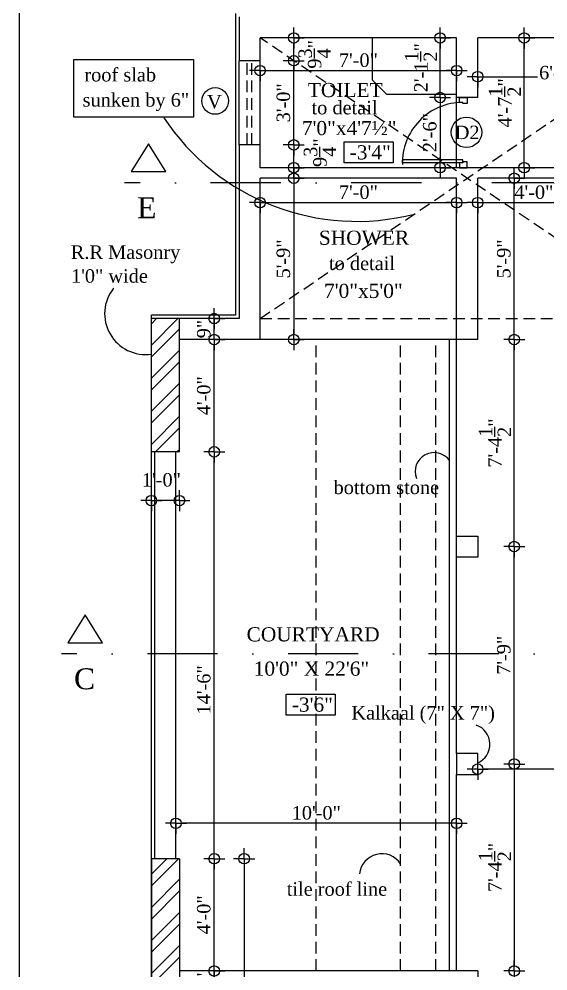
# Model space of a CAD drawing. Extents: x 13301 to 18078, y -1439 to 1911.
# Drawn here: x 13794.4 to 14020.5, y 144.3 to 551.4 of the extents above; entities that cross this region are included whole.
import ezdxf
from ezdxf.enums import TextEntityAlignment as Align

# ---------------------------------------------------------------- set-up
doc = ezdxf.new("R2010")
doc.units = 0
doc.header["$LTSCALE"] = 20
doc.header["$MEASUREMENT"] = 0
doc.header["$PDMODE"] = 34
doc.header["$PDSIZE"] = 5
doc.linetypes.add('DASHDOT', pattern=[1, 0.5, -0.25, 0, -0.25])
doc.linetypes.add('HIDDEN', pattern=[0.375, 0.25, -0.125])
doc.layers.get('0').update_dxf_attribs({"linetype": 'CONTINUOUS'})
doc.layers.get('Defpoints').update_dxf_attribs({"linetype": 'CONTINUOUS'})
doc.layers.add('correct', color=230, linetype='CONTINUOUS', plot=False)
for name, color, linetype in [('DETTEXT', 7, 'CONTINUOUS'), ('DIMLINE', 254, 'CONTINUOUS'), ('DOOR', 1, 'CONTINUOUS'), ('door text', 2, 'CONTINUOUS'), ('Glass', 130, 'CONTINUOUS'), ('Roof lilne', 31, 'CONTINUOUS'), ('Secline', 13, 'CONTINUOUS'), ('Stone', 8, 'CONTINUOUS'), ('text', 2, 'CONTINUOUS'), ('wall', 13, 'CONTINUOUS'), ('window', 4, 'CONTINUOUS'), ('window sill', 5, 'CONTINUOUS'), ('WINTEXT', 2, 'CONTINUOUS')]:
    doc.layers.add(name, color=color, linetype=linetype)
doc.styles.add('STYLE1', font='TIMES.TTF', dxfattribs={"width": 0.75, "oblique": 25})
doc.styles.add('style3', font='TIMES.TTF')
doc.styles.add('style5', font='TIMES.TTF')
doc.dimstyles.new('arch61', dxfattribs={"dimscale": 0, "dimtxt": 5.75, "dimasz": 2.25, "dimexe": 0.18, "dimexo": 0.0625, "dimgap": 1.5, "dimtad": 1, "dimzin": 3, "dimdsep": 46, "dimlunit": 4, "dimtxsty": 'style3', "dimblk": 'BLK', "dimcen": 0, "dimse1": 1, "dimse2": 1, "dimclrd": 256, "dimclrt": 3, "dimazin": 0, "dimtfac": 1, "dimtix": 1, "dimtmove": 2, "dimatfit": 3, "dimldrblk": 'NONE', "dimfxl": 0, "dimtolj": 1, "dimtzin": 0, "dimlwd": -1, "dimarcsym": 0})
pattern_1 = [(45, (0, 47.558), (-7.071068, 7.071068), []), (45, (0, 52.558), (-7.071068, 7.071068), [])]

# ---------------------------------------------------------------- blocks, each defined once
blk = doc.blocks.new('DR1H902')
at = {"color": 0}
for p, q in [((-0.5, 0), (-0.5, 1)), ((-0.5, 1), (-0.45, 1)), ((-0.45, 0), (-0.45, 1)), ((-0.5, 0), (-0.45, 0))]:
    blk.add_line(p, q, dxfattribs=at)
blk.add_arc((-0.5, 0), 1, 0, 91.707, dxfattribs=at)
blk = doc.blocks.new('A$C3B4262AC')
at = {"layer": 'DOOR'}
for p, q in [((0, 4), (0, 0)), ((2.5, 4), (0, 4)), ((0, 0), (3, 0)), ((2.5, 2.25), (2.5, 4)), ((3, 2.25), (2.5, 2.25)), ((3, 0), (3, 2.25))]:
    blk.add_line(p, q, dxfattribs=at)
blk = doc.blocks.new('A$C1F9E242A')
blk.add_blockref('A$C3B4262AC', (0, 0))
at = {"xscale": -1}
blk.add_blockref('A$C3B4262AC', (36, 0), dxfattribs=at)
at = {"layer": 'DOOR', "xscale": -31, "yscale": 31, "zscale": 68.88888888888889}
blk.add_blockref('DR1H902', (18, 2.25), dxfattribs=at)
blk = doc.blocks.new('*U23')
at = {"rotation": 270.0000000000025}
blk.add_blockref('A$C1F9E242A', (-17.99, 19.99), dxfattribs=at)
blk = doc.blocks.new('BLK')
for q in [(0, 2), (-2, 0), (0, -2), (2, 0)]:
    blk.add_line((0, 0), q)
blk.add_circle((0, 0), 1)
blk = doc.blocks.new('*D58')
at = {"layer": 'Defpoints', "color": 0, "transparency": 16777216}
for p in [(13877.82, 144.29), (13889.67, 144.29), (13889.67, 135.29)]:
    blk.add_point(p, dxfattribs=at)
at = {"layer": 'DIMLINE', "transparency": 16777216}
for p, q in [((13877.82, 146.54), (13877.82, 148.79)), ((13877.82, 135.29), (13877.82, 144.29)), ((13877.82, 133.04), (13877.82, 130.79))]:
    blk.add_line(p, q, dxfattribs=at)
at = {"layer": 'DIMLINE', "transparency": 16777216, "xscale": 2.25, "yscale": 2.25, "zscale": 2.25}
for p, rotation in [((13877.82, 144.29), 270), ((13877.82, 135.29), 90)]:
    blk.add_blockref('BLK', p, dxfattribs=dict(at, rotation=rotation))
at = {"layer": 'DIMLINE', "color": 3, "transparency": 16777216, "insert": (13873.38, 139.79), "char_height": 5.75, "attachment_point": 5, "rotation": 90, "style": 'style3'}
blk.add_mtext('\\A1;9"', dxfattribs=at)
blk = doc.blocks.new('_None')
blk = doc.blocks.new('*D59')
at = {"layer": 'Defpoints', "color": 0, "transparency": 16777216}
for p in [(13862.95, 192.29), (13877.82, 192.29), (13862.95, 144.29)]:
    blk.add_point(p, dxfattribs=at)
at = {"layer": 'DIMLINE', "transparency": 16777216}
blk.add_line((13877.82, 146.54), (13877.82, 190.04), dxfattribs=at)
at = {"layer": 'DIMLINE', "transparency": 16777216, "xscale": 2.25, "yscale": 2.25, "zscale": 2.25}
for p, rotation in [((13877.82, 192.29), 90), ((13877.82, 144.29), 270)]:
    blk.add_blockref('BLK', p, dxfattribs=dict(at, rotation=rotation))
at = {"layer": 'DIMLINE', "color": 3, "transparency": 16777216, "insert": (13873.39, 168.29), "char_height": 5.75, "attachment_point": 5, "rotation": 90, "style": 'style3'}
blk.add_mtext('\\A1;4\'-0"', dxfattribs=at)
blk = doc.blocks.new('*D60')
at = {"layer": 'Defpoints', "color": 0, "transparency": 16777216}
for p in [(13861.45, 366.29), (13877.82, 366.29), (13861.45, 192.29)]:
    blk.add_point(p, dxfattribs=at)
at = {"layer": 'DIMLINE', "transparency": 16777216}
blk.add_line((13877.82, 194.54), (13877.82, 364.04), dxfattribs=at)
at = {"layer": 'DIMLINE', "transparency": 16777216, "xscale": 2.25, "yscale": 2.25, "zscale": 2.25}
for p, rotation in [((13877.82, 366.29), 90), ((13877.82, 192.29), 270)]:
    blk.add_blockref('BLK', p, dxfattribs=dict(at, rotation=rotation))
at = {"layer": 'DIMLINE', "color": 3, "transparency": 16777216, "insert": (13873.39, 264.5), "char_height": 5.75, "attachment_point": 5, "rotation": 90, "style": 'style3'}
blk.add_mtext('\\A1;14\'-6"', dxfattribs=at)
blk = doc.blocks.new('*D61')
at = {"layer": 'Defpoints', "color": 0, "transparency": 16777216}
for p in [(13864.97, 414.29), (13877.82, 414.29), (13862.95, 366.29)]:
    blk.add_point(p, dxfattribs=at)
at = {"layer": 'DIMLINE', "transparency": 16777216}
blk.add_line((13877.82, 368.54), (13877.82, 412.04), dxfattribs=at)
at = {"layer": 'DIMLINE', "transparency": 16777216, "xscale": 2.25, "yscale": 2.25, "zscale": 2.25}
for p, rotation in [((13877.82, 414.29), 90), ((13877.82, 366.29), 270)]:
    blk.add_blockref('BLK', p, dxfattribs=dict(at, rotation=rotation))
at = {"layer": 'DIMLINE', "color": 3, "transparency": 16777216, "insert": (13873.39, 390.29), "char_height": 5.75, "attachment_point": 5, "rotation": 90, "style": 'style3'}
blk.add_mtext('\\A1;4\'-0"', dxfattribs=at)
blk = doc.blocks.new('*D62')
at = {"layer": 'Defpoints', "color": 0, "transparency": 16777216}
for p in [(13877.82, 423.29), (13888.45, 423.29), (13889.84, 414.29)]:
    blk.add_point(p, dxfattribs=at)
at = {"layer": 'DIMLINE', "transparency": 16777216}
for p, q in [((13877.82, 425.54), (13877.82, 427.79)), ((13877.82, 414.29), (13877.82, 423.29)), ((13877.82, 412.04), (13877.82, 409.79))]:
    blk.add_line(p, q, dxfattribs=at)
at = {"layer": 'DIMLINE', "transparency": 16777216, "xscale": 2.25, "yscale": 2.25, "zscale": 2.25}
for p, rotation in [((13877.82, 423.29), 270), ((13877.82, 414.29), 90)]:
    blk.add_blockref('BLK', p, dxfattribs=dict(at, rotation=rotation))
at = {"layer": 'DIMLINE', "color": 3, "transparency": 16777216, "insert": (13873.38, 418.79), "char_height": 5.75, "attachment_point": 5, "rotation": 90, "style": 'style3'}
blk.add_mtext('\\A1;9"', dxfattribs=at)
blk = doc.blocks.new('*D63')
at = {"layer": 'Defpoints', "color": 0, "transparency": 16777216}
for p in [(13897.45, 483.29), (13897.45, 414.29), (13911.82, 414.29)]:
    blk.add_point(p, dxfattribs=at)
at = {"layer": 'DIMLINE', "transparency": 16777216}
blk.add_line((13911.82, 481.04), (13911.82, 416.54), dxfattribs=at)
at = {"layer": 'DIMLINE', "transparency": 16777216, "xscale": 2.25, "yscale": 2.25, "zscale": 2.25}
for p, rotation in [((13911.82, 483.29), 90), ((13911.82, 414.29), 270)]:
    blk.add_blockref('BLK', p, dxfattribs=dict(at, rotation=rotation))
at = {"layer": 'DIMLINE', "color": 3, "transparency": 16777216, "insert": (13907.39, 448.79), "char_height": 5.75, "attachment_point": 5, "rotation": 90, "style": 'style3'}
blk.add_mtext('\\A1;5\'-9"', dxfattribs=at)
blk = doc.blocks.new('*D64')
at = {"layer": 'Defpoints', "color": 0, "transparency": 16777216}
for p in [(13897.45, 483.29), (13981.45, 483.29), (13981.45, 472.86)]:
    blk.add_point(p, dxfattribs=at)
at = {"layer": 'DIMLINE', "transparency": 16777216}
blk.add_line((13899.7, 472.86), (13979.2, 472.86), dxfattribs=at)
at = {"layer": 'DIMLINE', "transparency": 16777216, "xscale": 2.25, "yscale": 2.25, "zscale": 2.25, "rotation": 180}
blk.add_blockref('BLK', (13897.45, 472.86), dxfattribs=at)
at = {"layer": 'DIMLINE', "transparency": 16777216, "xscale": 2.25, "yscale": 2.25, "zscale": 2.25}
blk.add_blockref('BLK', (13981.45, 472.86), dxfattribs=at)
at = {"layer": 'DIMLINE', "color": 3, "transparency": 16777216, "insert": (13939.45, 477.29), "char_height": 5.75, "attachment_point": 5, "style": 'style3'}
blk.add_mtext('\\A1;7\'-0"', dxfattribs=at)
blk = doc.blocks.new('*D65')
at = {"layer": 'Defpoints', "color": 0, "transparency": 16777216}
for p in [(13861.45, 207.44), (13861.45, 202), (13981.45, 193.69)]:
    blk.add_point(p, dxfattribs=at)
at = {"layer": 'DIMLINE', "transparency": 16777216}
blk.add_line((13979.2, 207.44), (13863.7, 207.44), dxfattribs=at)
at = {"layer": 'DIMLINE', "transparency": 16777216, "xscale": 2.25, "yscale": 2.25, "zscale": 2.25, "rotation": 180}
blk.add_blockref('BLK', (13861.45, 207.44), dxfattribs=at)
at = {"layer": 'DIMLINE', "transparency": 16777216, "xscale": 2.25, "yscale": 2.25, "zscale": 2.25}
blk.add_blockref('BLK', (13981.45, 207.44), dxfattribs=at)
at = {"layer": 'DIMLINE', "color": 3, "transparency": 16777216, "insert": (13921.45, 211.87), "char_height": 5.75, "attachment_point": 5, "style": 'style3'}
blk.add_mtext('\\A1;10\'-0"', dxfattribs=at)
blk = doc.blocks.new('*D66')
at = {"layer": 'Defpoints', "color": 0, "transparency": 16777216}
for p in [(13990.45, 483.29), (14038.45, 483.29), (14038.45, 472.86)]:
    blk.add_point(p, dxfattribs=at)
at = {"layer": 'DIMLINE', "transparency": 16777216}
blk.add_line((13992.7, 472.86), (14036.2, 472.86), dxfattribs=at)
at = {"layer": 'DIMLINE', "transparency": 16777216, "xscale": 2.25, "yscale": 2.25, "zscale": 2.25, "rotation": 180}
blk.add_blockref('BLK', (13990.45, 472.86), dxfattribs=at)
at = {"layer": 'DIMLINE', "transparency": 16777216, "xscale": 2.25, "yscale": 2.25, "zscale": 2.25}
blk.add_blockref('BLK', (14038.45, 472.86), dxfattribs=at)
at = {"layer": 'DIMLINE', "color": 3, "transparency": 16777216, "insert": (14014.45, 477.28), "char_height": 5.75, "attachment_point": 5, "style": 'style3'}
blk.add_mtext('\\A1;4\'-0"', dxfattribs=at)
blk = doc.blocks.new('*D68')
at = {"layer": 'Defpoints', "color": 0, "transparency": 16777216}
for p in [(13897.45, 497.54), (13911.82, 497.54), (13897.45, 487.79)]:
    blk.add_point(p, dxfattribs=at)
at = {"layer": 'DIMLINE', "transparency": 16777216}
blk.add_line((13911.82, 490.04), (13911.82, 495.29), dxfattribs=at)
at = {"layer": 'DIMLINE', "transparency": 16777216, "xscale": 2.25, "yscale": 2.25, "zscale": 2.25}
for p, rotation in [((13911.82, 497.54), 90), ((13911.82, 487.79), 270)]:
    blk.add_blockref('BLK', p, dxfattribs=dict(at, rotation=rotation))
at = {"layer": 'DIMLINE', "color": 3, "transparency": 16777216, "insert": (13923, 494.21), "char_height": 5.75, "attachment_point": 5, "rotation": 90, "style": 'style3'}
blk.add_mtext('\\A1;9{\\H1.000000x;\\S3/4;}"', dxfattribs=at)
blk = doc.blocks.new('*D69')
at = {"layer": 'Defpoints', "color": 0, "transparency": 16777216}
for p in [(13897.45, 533.54), (13911.82, 533.54), (13897.45, 497.54)]:
    blk.add_point(p, dxfattribs=at)
at = {"layer": 'DIMLINE', "transparency": 16777216}
blk.add_line((13911.82, 499.79), (13911.82, 531.29), dxfattribs=at)
at = {"layer": 'DIMLINE', "transparency": 16777216, "xscale": 2.25, "yscale": 2.25, "zscale": 2.25}
for p, rotation in [((13911.82, 533.54), 90), ((13911.82, 497.54), 270)]:
    blk.add_blockref('BLK', p, dxfattribs=dict(at, rotation=rotation))
at = {"layer": 'DIMLINE', "color": 3, "transparency": 16777216, "insert": (13907.4, 515.54), "char_height": 5.75, "attachment_point": 5, "rotation": 90, "style": 'style3'}
blk.add_mtext('\\A1;3\'-0"', dxfattribs=at)
blk = doc.blocks.new('*D70')
at = {"layer": 'Defpoints', "color": 0, "transparency": 16777216}
for p in [(13897.45, 543.29), (13911.82, 543.29), (13897.45, 533.54)]:
    blk.add_point(p, dxfattribs=at)
at = {"layer": 'DIMLINE', "transparency": 16777216}
blk.add_line((13911.82, 535.79), (13911.82, 541.04), dxfattribs=at)
at = {"layer": 'DIMLINE', "transparency": 16777216, "xscale": 2.25, "yscale": 2.25, "zscale": 2.25}
for p, rotation in [((13911.82, 543.29), 90), ((13911.82, 533.54), 270)]:
    blk.add_blockref('BLK', p, dxfattribs=dict(at, rotation=rotation))
at = {"layer": 'DIMLINE', "color": 3, "transparency": 16777216, "insert": (13920.72, 536.26), "char_height": 5.75, "attachment_point": 5, "rotation": 90, "style": 'style3'}
blk.add_mtext('\\A1;9{\\H1.000000x;\\S3/4;}"', dxfattribs=at)
blk = doc.blocks.new('*D71')
at = {"layer": 'Defpoints', "color": 0, "transparency": 16777216}
for p in [(13897.45, 543.29), (13981.45, 543.29), (13981.45, 529.32)]:
    blk.add_point(p, dxfattribs=at)
at = {"layer": 'DIMLINE', "transparency": 16777216}
blk.add_line((13899.7, 529.32), (13979.2, 529.32), dxfattribs=at)
at = {"layer": 'DIMLINE', "transparency": 16777216, "xscale": 2.25, "yscale": 2.25, "zscale": 2.25, "rotation": 180}
blk.add_blockref('BLK', (13897.45, 529.32), dxfattribs=at)
at = {"layer": 'DIMLINE', "transparency": 16777216, "xscale": 2.25, "yscale": 2.25, "zscale": 2.25}
blk.add_blockref('BLK', (13981.45, 529.32), dxfattribs=at)
at = {"layer": 'DIMLINE', "color": 3, "transparency": 16777216, "insert": (13939.45, 533.75), "char_height": 5.75, "attachment_point": 5, "style": 'style3'}
blk.add_mtext('\\A1;7\'-0"', dxfattribs=at)
blk = doc.blocks.new('*D72')
at = {"layer": 'Defpoints', "color": 0, "transparency": 16777216}
for p in [(13974.38, 543.29), (13981.45, 543.29), (13981.45, 517.79)]:
    blk.add_point(p, dxfattribs=at)
at = {"layer": 'DIMLINE', "transparency": 16777216}
blk.add_line((13974.38, 520.04), (13974.38, 541.04), dxfattribs=at)
at = {"layer": 'DIMLINE', "transparency": 16777216, "xscale": 2.25, "yscale": 2.25, "zscale": 2.25}
for p, rotation in [((13974.38, 543.29), 90), ((13974.38, 517.79), 270)]:
    blk.add_blockref('BLK', p, dxfattribs=dict(at, rotation=rotation))
at = {"layer": 'DIMLINE', "color": 3, "transparency": 16777216, "insert": (13966.18, 530.54), "char_height": 5.75, "attachment_point": 5, "rotation": 90, "style": 'style3'}
blk.add_mtext('\\A1;2\'-1{\\H1.000000x;\\S1/2;}"', dxfattribs=at)
blk = doc.blocks.new('*D73')
at = {"layer": 'Defpoints', "color": 0, "transparency": 16777216}
for p in [(13981.45, 517.79), (13974.38, 487.79), (13981.45, 487.79)]:
    blk.add_point(p, dxfattribs=at)
at = {"layer": 'DIMLINE', "transparency": 16777216}
blk.add_line((13974.38, 515.54), (13974.38, 490.04), dxfattribs=at)
at = {"layer": 'DIMLINE', "transparency": 16777216, "xscale": 2.25, "yscale": 2.25, "zscale": 2.25}
for p, rotation in [((13974.38, 517.79), 90), ((13974.38, 487.79), 270)]:
    blk.add_blockref('BLK', p, dxfattribs=dict(at, rotation=rotation))
at = {"layer": 'DIMLINE', "color": 3, "transparency": 16777216, "insert": (13969.95, 502.79), "char_height": 5.75, "attachment_point": 5, "rotation": 90, "style": 'style3'}
blk.add_mtext('\\A1;2\'-6"', dxfattribs=at)
blk = doc.blocks.new('*D74')
at = {"layer": 'Defpoints', "color": 0, "transparency": 16777216}
for p in [(14006.98, 543.29), (14010.3, 543.29), (14006.98, 487.79)]:
    blk.add_point(p, dxfattribs=at)
at = {"layer": 'DIMLINE', "transparency": 16777216}
blk.add_line((14010.3, 490.04), (14010.3, 541.04), dxfattribs=at)
at = {"layer": 'DIMLINE', "transparency": 16777216, "xscale": 2.25, "yscale": 2.25, "zscale": 2.25}
for p, rotation in [((14010.3, 543.29), 90), ((14010.3, 487.79), 270)]:
    blk.add_blockref('BLK', p, dxfattribs=dict(at, rotation=rotation))
at = {"layer": 'DIMLINE', "color": 3, "transparency": 16777216, "insert": (14002.05, 515.54), "char_height": 5.75, "attachment_point": 5, "rotation": 90, "style": 'style3'}
blk.add_mtext('\\A1;4\'-7{\\H1.000000x;\\S1/2;}"', dxfattribs=at)
blk = doc.blocks.new('*D75')
at = {"layer": 'Defpoints', "color": 0}
for p in [(13990.45, 543.29), (14069.95, 543.29), (13990.45, 526.72)]:
    blk.add_point(p, dxfattribs=at)
at = {"layer": 'DIMLINE'}
for p, q in [((13992.7, 526.72), (14016, 526.72)), ((14067.7, 526.72), (14038.39, 526.72))]:
    blk.add_line(p, q, dxfattribs=at)
at = {"layer": 'DIMLINE', "xscale": 2.25, "yscale": 2.25, "zscale": 2.25, "rotation": 180}
blk.add_blockref('BLK', (13990.45, 526.72), dxfattribs=at)
at = {"layer": 'DIMLINE', "xscale": 2.25, "yscale": 2.25, "zscale": 2.25}
blk.add_blockref('BLK', (14069.95, 526.72), dxfattribs=at)
at = {"layer": 'DIMLINE', "color": 3, "insert": (14027.2, 528.46), "char_height": 5.75, "attachment_point": 5, "style": 'style3'}
blk.add_mtext('\\A1;6\'-7{\\H1.000000x;\\S1/2;}"', dxfattribs=at)
blk = doc.blocks.new('*D136')
at = {"layer": 'Defpoints', "color": 0}
for p in [(13862.95, 192.29), (13862.95, -41.71), (13890.63, -41.71)]:
    blk.add_point(p, dxfattribs=at)
at = {"layer": 'DIMLINE'}
blk.add_line((13890.63, 190.04), (13890.63, -39.46), dxfattribs=at)
at = {"layer": 'DIMLINE', "xscale": 2.25, "yscale": 2.25, "zscale": 2.25}
for p, rotation in [((13890.63, 192.29), 90), ((13890.63, -41.71), 270)]:
    blk.add_blockref('BLK', p, dxfattribs=dict(at, rotation=rotation))
at = {"layer": 'DIMLINE', "color": 3, "insert": (13886.19, 75.29), "char_height": 5.75, "attachment_point": 5, "rotation": 90, "style": 'style3'}
blk.add_mtext('\\A1;19\'-6"', dxfattribs=at)
blk = doc.blocks.new('*D169')
at = {"layer": 'Defpoints', "color": 0}
for p in [(13981.45, 232.79), (13981.45, 144.29), (14006.05, 144.29)]:
    blk.add_point(p, dxfattribs=at)
at = {"layer": 'DIMLINE'}
blk.add_line((14006.05, 230.54), (14006.05, 146.54), dxfattribs=at)
at = {"layer": 'DIMLINE', "xscale": 2.25, "yscale": 2.25, "zscale": 2.25}
for p, rotation in [((14006.05, 232.79), 90), ((14006.05, 144.29), 270)]:
    blk.add_blockref('BLK', p, dxfattribs=dict(at, rotation=rotation))
at = {"layer": 'DIMLINE', "color": 3, "insert": (13997.8, 188.54), "char_height": 5.75, "attachment_point": 5, "rotation": 90, "style": 'style3'}
blk.add_mtext('\\A1;7\'-4{\\H1.000000x;\\S1/2;}"', dxfattribs=at)
blk = doc.blocks.new('*D170')
at = {"layer": 'Defpoints', "color": 0}
for p in [(13990.45, 325.79), (14006.05, 325.79), (13990.45, 232.79)]:
    blk.add_point(p, dxfattribs=at)
at = {"layer": 'DIMLINE'}
blk.add_line((14006.05, 235.04), (14006.05, 323.54), dxfattribs=at)
at = {"layer": 'DIMLINE', "xscale": 2.25, "yscale": 2.25, "zscale": 2.25}
for p, rotation in [((14006.05, 325.79), 90), ((14006.05, 232.79), 270)]:
    blk.add_blockref('BLK', p, dxfattribs=dict(at, rotation=rotation))
at = {"layer": 'DIMLINE', "color": 3, "insert": (14001.62, 279.29), "char_height": 5.75, "attachment_point": 5, "rotation": 90, "style": 'style3'}
blk.add_mtext('\\A1;7\'-9"', dxfattribs=at)
blk = doc.blocks.new('*D171')
at = {"layer": 'Defpoints', "color": 0}
for p in [(13990.45, 414.29), (14006.05, 414.29), (13990.45, 325.79)]:
    blk.add_point(p, dxfattribs=at)
at = {"layer": 'DIMLINE'}
blk.add_line((14006.05, 328.04), (14006.05, 412.04), dxfattribs=at)
at = {"layer": 'DIMLINE', "xscale": 2.25, "yscale": 2.25, "zscale": 2.25}
for p, rotation in [((14006.05, 414.29), 90), ((14006.05, 325.79), 270)]:
    blk.add_blockref('BLK', p, dxfattribs=dict(at, rotation=rotation))
at = {"layer": 'DIMLINE', "color": 3, "insert": (13997.8, 370.04), "char_height": 5.75, "attachment_point": 5, "rotation": 90, "style": 'style3'}
blk.add_mtext('\\A1;7\'-4{\\H1.000000x;\\S1/2;}"', dxfattribs=at)
blk = doc.blocks.new('*D178')
at = {"layer": 'Defpoints', "color": 0}
for p in [(13990.45, 232.79), (14074.45, 232.79), (13990.45, 230.58)]:
    blk.add_point(p, dxfattribs=at)
at = {"layer": 'DIMLINE'}
blk.add_line((14072.2, 230.58), (13992.7, 230.58), dxfattribs=at)
at = {"layer": 'DIMLINE', "xscale": 2.25, "yscale": 2.25, "zscale": 2.25, "rotation": 180}
blk.add_blockref('BLK', (13990.45, 230.58), dxfattribs=at)
at = {"layer": 'DIMLINE', "xscale": 2.25, "yscale": 2.25, "zscale": 2.25}
blk.add_blockref('BLK', (14074.45, 230.58), dxfattribs=at)
at = {"layer": 'DIMLINE', "color": 3, "insert": (14032.45, 235.02), "char_height": 5.75, "attachment_point": 5, "style": 'style3'}
blk.add_mtext('\\A1;7\'-0"', dxfattribs=at)
blk = doc.blocks.new('*D179')
at = {"layer": 'Defpoints', "color": 0}
for p in [(13990.45, 483.29), (14006.05, 483.29), (13990.45, 414.29)]:
    blk.add_point(p, dxfattribs=at)
at = {"layer": 'DIMLINE'}
blk.add_line((14006.05, 416.54), (14006.05, 481.04), dxfattribs=at)
at = {"layer": 'DIMLINE', "xscale": 2.25, "yscale": 2.25, "zscale": 2.25}
for p, rotation in [((14006.05, 483.29), 90), ((14006.05, 414.29), 270)]:
    blk.add_blockref('BLK', p, dxfattribs=dict(at, rotation=rotation))
at = {"layer": 'DIMLINE', "color": 3, "insert": (14001.62, 448.79), "char_height": 5.75, "attachment_point": 5, "rotation": 90, "style": 'style3'}
blk.add_mtext('\\A1;5\'-9"', dxfattribs=at)
blk = doc.blocks.new('*D204')
at = {"layer": 'Defpoints', "color": 0}
for p in [(13850.95, 366.29), (13862.95, 366.29), (13850.95, 345.43)]:
    blk.add_point(p, dxfattribs=at)
at = {"layer": 'DIMLINE'}
blk.add_line((13860.7, 345.43), (13853.2, 345.43), dxfattribs=at)
at = {"layer": 'DIMLINE', "xscale": 2.25, "yscale": 2.25, "zscale": 2.25, "rotation": 180}
blk.add_blockref('BLK', (13850.95, 345.43), dxfattribs=at)
at = {"layer": 'DIMLINE', "xscale": 2.25, "yscale": 2.25, "zscale": 2.25}
blk.add_blockref('BLK', (13862.95, 345.43), dxfattribs=at)
at = {"layer": 'DIMLINE', "color": 3, "insert": (13855.26, 354.27), "char_height": 5.75, "attachment_point": 5, "style": 'style3'}
blk.add_mtext('\\A1;1\'-0"', dxfattribs=at)

msp = doc.modelspace()

# ---------------------------------------------------------------- hatches: boundary and pattern name
at = {"layer": 'Stone', "ltscale": 5}
h = msp.add_hatch(dxfattribs=at)
h.set_pattern_fill('STEEL', color=256, scale=80, style=0)
h.set_pattern_definition(pattern_1)
h.paths.add_polyline_path([(13862.95, 423.29), (13850.95, 423.29), (13850.95, 366.29), (13862.95, 366.29)])
h = msp.add_hatch(dxfattribs=at)
h.set_pattern_fill('STEEL', color=256, scale=80, style=0)
h.set_pattern_definition(pattern_1)
h.paths.add_polyline_path([(13850.95, -41.71), (13862.95, -41.71), (13862.95, 192.29), (13850.95, 192.29)])

# ---------------------------------------------------------------- linework, layer by layer
for p, q in [((13886.95, 553.79), (13886.95, 424.79)), ((13945.45, 525.29), (13945.45, 543.29)), ((13951.45, 519.29), (13945.45, 525.29)), ((13951.45, 519.29), (13981.45, 519.29)), ((13981.45, 487.79), (13981.45, 517.79)), ((13850.95, -196.21), (13850.95, 424.79)), ((13886.95, 424.79), (13850.95, 424.79)), ((13981.45, 414.29), (13897.45, 414.29)), ((13978.45, 144.29), (13978.45, 414.29)), ((13981.45, 330.29), (13981.45, 414.29)), ((13981.45, 237.29), (13981.45, 321.29)), ((13981.45, 144.29), (13981.45, 228.29))]:
    msp.add_line(p, q)
at = {"linetype": 'HIDDEN'}
for p, q in [((14074.45, 423.29), (13897.45, 543.29)), ((13897.45, 423.29), (14074.45, 543.29)), ((13897.45, 423.29), (14074.45, 423.29))]:
    msp.add_line(p, q, dxfattribs=at)
for points in [[(13990.45, 330.29), (13990.45, 321.29), (13981.45, 321.29), (13981.45, 330.29)], [(13990.45, 228.29), (13990.45, 237.29), (13981.45, 237.29), (13981.45, 228.29)]]:
    msp.add_lwpolyline(points, close=True)
at = {"layer": 'correct', "color": 3}
msp.add_lwpolyline([(13794.405, -339.116), (14786.854, -339.116), (14786.854, 853.823), (13794.405, 853.823)], close=True, dxfattribs=at)
at = {"layer": 'DETTEXT'}
msp.add_lwpolyline([(13817.81, 534.037), (13869.038, 534.037), (13869.038, 509.427), (13817.81, 509.427)], close=True, dxfattribs=at)
for centre, radius, start, end in [((13938.719, 563.569), 98.715, 213.26148, 284.45948), ((13848.483, 425.383), 17.495, 141.50716, 278.10617), ((13971.837, 357.855), 8.136, 35.62718, 200.98672), ((13987.061, 241.237), 8.624, 293.13359, 71.41275), ((13949.457, 184.849), 9.561, 33.28696, 174.2187)]:
    msp.add_arc(centre, radius, start, end, dxfattribs=at)
at = {"layer": 'door text', "color": 7}
msp.add_circle((13985.638, 502.922), 6.51, dxfattribs=at)
at = {"layer": 'Glass', "linetype": 'HIDDEN'}
for p, q in [((13921.347, 144.29), (13921.347, 414.29)), ((13972.538, 144.29), (13972.538, 414.29))]:
    msp.add_line(p, q, dxfattribs=at)
at = {"layer": 'Roof lilne', "linetype": 'HIDDEN'}
msp.add_line((13957.45, 144.29), (13957.45, 414.29), dxfattribs=at)
at = {"layer": 'Secline', "linetype": 'DASHDOT', "ltscale": 3}
for p, q in [((14567.366, 481.338), (13839.506, 481.338)), ((14540.366, 279.903), (13812.506, 279.903))]:
    msp.add_line(p, q, dxfattribs=at)
at = {"layer": 'Secline', "linetype": 'DASHDOT', "ltscale": 5}
for points in [[(13849.711, 498.035), (13842.327, 486.111), (13857.095, 486.111)], [(13822.711, 296.6), (13815.327, 284.676), (13830.095, 284.676)]]:
    msp.add_lwpolyline(points, close=True, dxfattribs=at)
at = {"layer": 'text'}
for points in [[(13933.31, 498.853), (13954.25, 498.853), (13954.25, 489.828), (13933.31, 489.828)], [(13908.581, 262.669), (13929.521, 262.669), (13929.521, 253.644), (13908.581, 253.644)]]:
    msp.add_lwpolyline(points, close=True, dxfattribs=at)
at = {"layer": 'wall'}
for p, q in [((13888.45, 552.29), (13888.45, 533.54)), ((13981.45, 543.29), (13897.45, 543.29)), ((13897.45, 533.54), (13897.45, 543.29)), ((13981.45, 517.79), (13981.45, 543.29)), ((13990.45, 517.79), (13990.45, 543.29)), ((14069.95, 543.29), (13990.45, 543.29)), ((13897.45, 533.54), (13888.45, 533.54)), ((13990.45, 517.79), (13981.45, 517.79)), ((13888.45, 497.54), (13888.45, 423.29)), ((13897.45, 497.54), (13888.45, 497.54)), ((13897.45, 487.79), (13897.45, 497.54)), ((14038.45, 487.79), (13897.45, 487.79)), ((13897.45, 414.29), (13897.45, 483.29)), ((13981.45, 483.29), (13897.45, 483.29)), ((13981.45, 414.29), (13981.45, 483.29)), ((13990.45, 414.29), (13990.45, 483.29)), ((14038.45, 483.29), (13990.45, 483.29)), ((13850.95, 366.29), (13850.95, 423.29)), ((13862.95, 423.29), (13850.95, 423.29)), ((13888.45, 423.29), (13862.95, 423.29)), ((13862.95, 366.29), (13862.95, 423.29)), ((13897.45, 414.29), (13862.95, 414.29)), ((13990.45, 414.29), (13981.45, 414.29)), ((13862.95, 366.29), (13850.95, 366.29)), ((13852.45, 192.29), (13852.45, 366.29)), ((13861.45, 192.29), (13861.45, 366.29)), ((13862.95, 192.29), (13850.95, 192.29)), ((13850.95, 192.29), (13850.95, -41.71)), ((13862.95, 192.29), (13862.95, -41.71)), ((13990.45, 144.29), (13862.95, 144.29)), ((13990.45, 144.29), (13990.45, 135.29))]:
    msp.add_line(p, q, dxfattribs=at)
at = {"layer": 'window', "linetype": 'HIDDEN'}
for p, q in [((13891.95, 497.54), (13891.95, 533.54)), ((13893.95, 497.54), (13893.95, 533.54))]:
    msp.add_line(p, q, dxfattribs=at)
at = {"layer": 'window sill'}
for p, q in [((13888.45, 497.54), (13888.45, 533.54)), ((13897.45, 497.54), (13897.45, 533.54))]:
    msp.add_line(p, q, dxfattribs=at)
at = {"layer": 'WINTEXT', "color": 0}
msp.add_circle((13878.223, 516.333), 5.708, dxfattribs=at)

# ---------------------------------------------------------------- block references
at = {"layer": 'DOOR', "xscale": -0.8333333333339397, "yscale": 0.8333333333339397, "zscale": 0.8333333333332575}
msp.add_blockref('*U23', (13970.957, 501.131), dxfattribs=at)

# ---------------------------------------------------------------- texts
at = {"layer": 'DETTEXT', "style": 'style5'}
for s, p in [('roof slab', (13822.335, 524.673)), ('sunken by 6"', (13821.586, 513.921)), ('R.R Masonry', (13816.536, 448.814)), ('1\'0" wide', (13816.627, 438.62)), ('bottom stone', (13928.836, 348.218)), ('Kalkaal (7" X 7")', (13936.456, 251.822))]:
    msp.add_text(s, height=5.75, dxfattribs=at).set_placement(p)
for s, p in [('to detail', (13933.523, 510.608)), ('to detail', (13940.996, 444.018)), ('tile roof line', (13930.29, 176.456))]:
    msp.add_text(s, height=5.75, dxfattribs=at).set_placement(p, align=Align.CENTER)
at = {"layer": 'door text', "style": 'style5'}
msp.add_text('D2', height=5.75, dxfattribs=at).set_placement((13980.631, 500.012))
at = {"layer": 'Secline', "linetype": 'DASHDOT', "ltscale": 5, "style": 'style5'}
for s, p in [('E', (13844.901, 466.206)), ('C', (13817.901, 264.771))]:
    msp.add_text(s, height=8.937, dxfattribs=at).set_placement(p)
at = {"layer": 'text', "style": 'style5'}
for s, height, p in [('TOILET', 6.0504, (13917.833, 517.997)), ('7\'0"x4\'7½"', 6.0504, (13915.291, 501.71)), ('-3\'4"', 6.0504, (13935.725, 491.355)), ('SHOWER', 6.0504, (13922.554, 454.816)), ('7\'0"x5\'0"', 6.0504, (13924.774, 432.087)), ('COURTYARD', 6.0504, (13891.663, 285.224)), ('10\'0" X 22\'6"', 6.05042, (13894.707, 270.558)), ('-3\'6"', 6.0504, (13910.996, 255.171))]:
    msp.add_text(s, height=height, dxfattribs=at).set_placement(p)
at = {"layer": 'WINTEXT', "color": 2, "style": 'STYLE1'}
msp.add_text('V', height=5.749, rotation=0.08576, dxfattribs=at).set_placement((13874.781, 513.108))

# ---------------------------------------------------------------- dimensions: what is measured, and where the dimension line sits
at = {"layer": 'DIMLINE'}
for base, p1, p2, picture, middle in [((13911.823, 543.29), (13897.45, 533.54), (13897.45, 543.29), '*D70', (13920.725, 536.26)), ((13911.823, 497.54), (13897.45, 487.79), (13897.45, 497.54), '*D68', (13923, 494.213)), ((13877.816, 366.29), (13861.45, 192.29), (13861.45, 366.29), '*D60', (13873.391, 264.501))]:
    dim = msp.add_linear_dim(base=base, p1=p1, p2=p2, angle=90, dimstyle='arch61', override={"dimscale": 1}, dxfattribs=at)
    dim.commit()
    dim.dimension.update_dxf_attribs({"geometry": picture, "text_midpoint": middle, "dimtype": 160})
for base, p1, p2, override, picture, middle in [((13974.379, 543.29), (13981.45, 517.79), (13981.45, 543.29), {"dimscale": 1}, '*D72', (13966.183, 530.54)), ((14010.304, 543.29), (14006.975, 487.79), (14006.975, 543.29), {"dimscale": 1}, '*D74', (14002.05, 515.54)), ((13911.823, 533.54), (13897.45, 497.54), (13897.45, 533.54), {"dimscale": 1}, '*D69', (13907.398, 515.54)), ((13974.379, 487.79), (13981.45, 517.79), (13981.45, 487.79), {"dimscale": 1}, '*D73', (13969.954, 502.79)), ((13911.823, 414.29), (13897.45, 483.29), (13897.45, 414.29), {"dimscale": 1}, '*D63', (13907.39, 448.79)), ((14006.052, 483.29), (13990.45, 414.29), (13990.45, 483.29), {"dimscale": 1, "dimfxl": 0.25}, '*D179', (14001.619, 448.79)), ((13877.816, 423.29), (13889.838, 414.29), (13888.45, 423.29), {"dimscale": 1}, '*D62', (13873.383, 418.79)), ((13877.816, 414.29), (13862.95, 366.29), (13864.975, 414.29), {"dimscale": 1}, '*D61', (13873.391, 390.29)), ((14006.052, 414.29), (13990.45, 325.79), (13990.45, 414.29), {"dimscale": 1, "dimfxl": 0.25}, '*D171', (13997.798, 370.04)), ((14006.052, 325.79), (13990.45, 232.79), (13990.45, 325.79), {"dimscale": 1, "dimfxl": 0.25}, '*D170', (14001.619, 279.29)), ((14006.052, 144.29), (13981.45, 232.79), (13981.45, 144.29), {"dimscale": 1, "dimfxl": 0.25}, '*D169', (13997.798, 188.54)), ((13877.816, 192.29), (13862.95, 144.29), (13862.95, 192.29), {"dimscale": 1}, '*D59', (13873.391, 168.29)), ((13890.626, -41.71), (13862.95, 192.29), (13862.95, -41.71), {"dimscale": 1, "dimfxl": 0.25}, '*D136', (13886.193, 75.29)), ((13877.816, 144.29), (13889.672, 135.29), (13889.672, 144.29), {"dimscale": 1}, '*D58', (13873.383, 139.79))]:
    dim = msp.add_linear_dim(base=base, p1=p1, p2=p2, angle=90, dimstyle='arch61', override=override, dxfattribs=at)
    dim.commit()
    dim.dimension.update_dxf_attribs({"geometry": picture, "text_midpoint": middle})
for base, p1, p2, override, picture, middle in [((13981.45, 529.317), (13897.45, 543.29), (13981.45, 543.29), {"dimscale": 1}, '*D71', (13939.45, 533.75)), ((13981.45, 472.856), (13897.45, 483.29), (13981.45, 483.29), {"dimscale": 1}, '*D64', (13939.45, 477.289)), ((14038.45, 472.856), (13990.45, 483.29), (14038.45, 483.29), {"dimscale": 1}, '*D66', (14014.45, 477.281)), ((13990.45, 230.583), (14074.45, 232.79), (13990.45, 232.79), {"dimscale": 1, "dimfxl": 0.25}, '*D178', (14032.45, 235.016)), ((13861.45, 207.445), (13981.45, 193.688), (13861.45, 202), {"dimscale": 1}, '*D65', (13921.45, 211.87))]:
    dim = msp.add_linear_dim(base=base, p1=p1, p2=p2, dimstyle='arch61', override=override, dxfattribs=at)
    dim.commit()
    dim.dimension.update_dxf_attribs({"geometry": picture, "text_midpoint": middle})
for base, p1, p2, override, picture, middle in [((13990.45, 526.718), (14069.95, 543.29), (13990.45, 543.29), {"dimscale": 1}, '*D75', (14027.195, 528.462)), ((13850.95, 345.433), (13862.95, 366.29), (13850.95, 366.29), {"dimscale": 1, "dimfxl": 0.25}, '*D204', (13855.258, 354.266))]:
    dim = msp.add_linear_dim(base=base, p1=p1, p2=p2, dimstyle='arch61', override=override, dxfattribs=at)
    dim.commit()
    dim.dimension.update_dxf_attribs({"geometry": picture, "text_midpoint": middle, "dimtype": 160})

doc.saveas('drawing.dxf')
